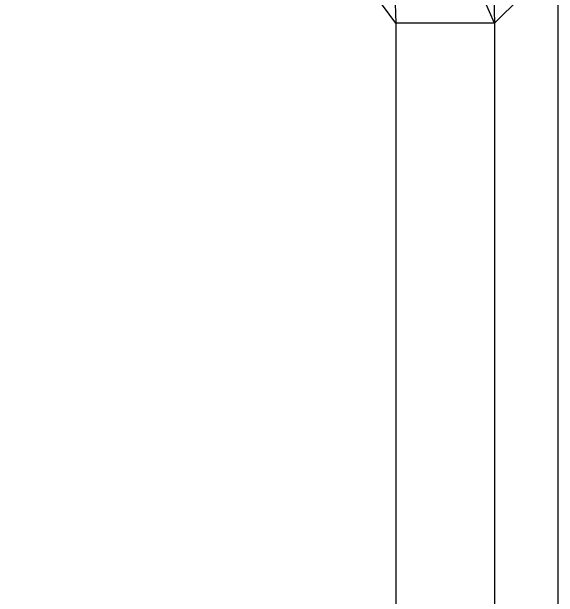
# Model space of a CAD drawing. Extents: x 16296660632 to 16296678186, y -37409619871 to -37409616409.
# Drawn here: x 16296676396.33 to 16296676407.39, y -37409617663.22 to -37409617651.36 of the extents above; entities that cross this region are included whole.
import ezdxf

# ---------------------------------------------------------------- set-up
doc = ezdxf.new("R2010")
doc.units = 0
doc.header["$LTSCALE"] = 10
doc.header["$MEASUREMENT"] = 0
doc.layers.get('0').update_dxf_attribs({"linetype": 'CONTINUOUS'})

msp = doc.modelspace()

# ---------------------------------------------------------------- linework, layer by layer
at = {"ltscale": 0.5}
for p, q in [((16296676406.10018, -37409617651.596619), (16296676407.391911, -37409617650.304893)), ((16296676407.391911, -37409617730.305656), (16296676407.391911, -37409617650.304893)), ((16296676406.10018, -37409617651.596619), (16296676404.10026, -37409617651.596619)), ((16296676404.10026, -37409617651.596619), (16296676404.10026, -37409617729.013924)), ((16296676406.10018, -37409617651.596619), (16296676406.10018, -37409617729.013924))]:
    msp.add_line(p, q, dxfattribs=at)
for centre, radius, start, end in [((16296676396.10041, -37409617651.596779), 9.999788, 0.0008743, 89.9991257), ((16296676396.10062, -37409617651.596558), 7.999634, 359.9995629, 90.0004371)]:
    msp.add_arc(centre, radius, start, end, dxfattribs=at)

doc.saveas('drawing.dxf')
